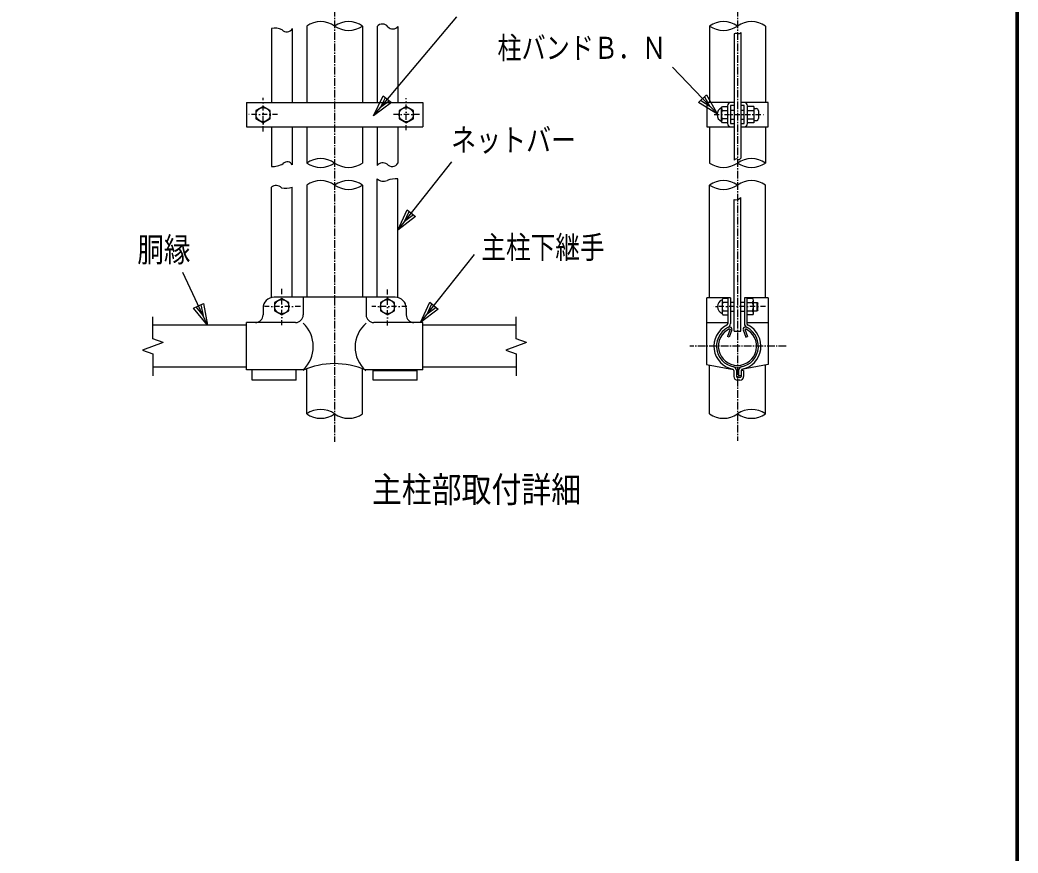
# Model space of a CAD drawing. Units: millimetres, scale not verified. Extents: x -4425 to 4425, y -3150 to 3150.
# Drawn here: x 2257 to 4200, y 20 to 1642 of the extents above; entities that cross this region are included whole.
import ezdxf
from ezdxf.enums import TextEntityAlignment as Align

# ---------------------------------------------------------------- set-up
doc = ezdxf.new("R2010")
doc.units = ezdxf.units.MM
doc.header["$LTSCALE"] = 20
doc.linetypes.add('USER1', pattern=[1.125, 0.75, -0.125, 0.125, -0.125])
doc.linetypes.add('USER2', pattern=[1.01, 0.5, -0.25, 0.01, -0.25])
doc.layers.add('0-2_1', color=7, linetype='Continuous', lineweight=25)
doc.layers.add('0-A_WAKU', color=7, linetype='Continuous', lineweight=25)
doc.styles.add('ＭＳ ゴシック', font='')
doc.styles.get('ＭＳ ゴシック').set_extended_font_data('MS Gothic')

msp = doc.modelspace()

# ---------------------------------------------------------------- linework, layer by layer
at = {"layer": '0-2_1', "color": 2, "linetype": 'USER1'}
for p, q in [((2869.84, 2203.52), (2869.84, 820.4)), ((3653.82, 2203.52), (3653.82, 822.19)), ((3748.89, 1006.67), (3560.97, 1006.67))]:
    msp.add_line(p, q, dxfattribs=at)
at = {"layer": '0-2_1', "color": 4}
for p, q in [((2945.59, 1455.63), (3107.5, 1648.47)), ((3614.86, 1458.49), (3527.49, 1550.02)), ((2993.06, 1232.8), (3098.22, 1365.66)), ((3036.99, 1052.74), (3142.15, 1185.6)), ((2622.69, 1047.38), (2574.37, 1150.01)), ((2536.39, 1014), (2496.12, 999.34)), ((3243.56, 1014), (3203.29, 999.34)), ((2496.12, 999.34), (2516.26, 992.01)), ((2516.26, 992.01), (2516.26, 949.15)), ((3203.29, 999.34), (3223.43, 992.01)), ((3223.43, 992.01), (3223.43, 949.15))]:
    msp.add_line(p, q, dxfattribs=at)
at = {"layer": '0-2_1'}
for p, q in [((2746.62, 1625.13), (2746.62, 1481.33)), ((2787.34, 1625.13), (2787.34, 1481.33)), ((2815.41, 1630.26), (2815.41, 1481.33)), ((2924.27, 1630.26), (2924.27, 1481.33)), ((2952.34, 1629.42), (2952.34, 1481.33)), ((2993.06, 1629.42), (2993.06, 1481.33)), ((3599.39, 1630.26), (3599.39, 1481.33)), ((3647.39, 1614.9), (3647.39, 1368.76)), ((3660.25, 1617.68), (3660.25, 1372.93)), ((3708.25, 1630.26), (3708.25, 1481.33)), ((2698.41, 1481.33), (2698.41, 1434.18)), ((3594.03, 1481.33), (3594.03, 1434.18)), ((3634.54, 1481.33), (3594.03, 1481.33)), ((3647.39, 1481.33), (3634.54, 1481.33)), ((3673.11, 1481.33), (3660.25, 1481.33)), ((2730.55, 1473.84), (2716.62, 1465.8)), ((2716.62, 1465.8), (2716.62, 1449.71)), ((2744.48, 1465.8), (2730.55, 1473.84)), ((2744.48, 1449.71), (2744.48, 1465.8)), ((3009.13, 1473.84), (2995.2, 1465.8)), ((2995.2, 1465.8), (2995.2, 1449.71)), ((3023.06, 1465.8), (3009.13, 1473.84)), ((3023.06, 1449.71), (3023.06, 1465.8)), ((3622.75, 1470.98), (3624.39, 1473.83)), ((3622.75, 1444.53), (3622.75, 1470.98)), ((3624.04, 1465.79), (3634.54, 1465.79)), ((3624.39, 1473.83), (3634.54, 1473.83)), ((3634.54, 1474.9), (3634.54, 1440.61)), ((3640.54, 1466.33), (3647.39, 1466.33)), ((3660.25, 1466.33), (3667.11, 1466.33)), ((3673.11, 1440.61), (3673.11, 1474.9)), ((3685.97, 1473.83), (3673.11, 1473.83)), ((3673.11, 1465.79), (3685.8, 1465.79)), ((3685.97, 1473.83), (3685.97, 1441.68)), ((3685.97, 1469.54), (3690.25, 1469.54)), ((3694.54, 1465.26), (3694.54, 1450.26)), ((2716.62, 1449.71), (2730.55, 1441.67)), ((2730.55, 1441.67), (2744.48, 1449.71)), ((2995.2, 1449.71), (3009.13, 1441.67)), ((3009.13, 1441.67), (3023.06, 1449.71)), ((3634.54, 1449.72), (3624.04, 1449.72)), ((3640.54, 1449.18), (3647.39, 1449.18)), ((3640.54, 1440.18), (3647.39, 1440.18)), ((3660.25, 1449.18), (3667.11, 1449.18)), ((3673.11, 1449.73), (3685.8, 1449.73)), ((3685.97, 1441.68), (3673.11, 1441.68)), ((3685.97, 1445.97), (3690.25, 1445.97)), ((2698.41, 1434.18), (3041.28, 1434.18)), ((2746.62, 1434.18), (2746.62, 1356.74)), ((2787.34, 1434.18), (2787.34, 1359.89)), ((2815.41, 1434.18), (2815.41, 1363.47)), ((2924.27, 1434.18), (2924.27, 1363.47)), ((2952.34, 1434.18), (2952.34, 1358.63)), ((2993.06, 1434.18), (2993.06, 1363.04)), ((3594.03, 1434.18), (3634.54, 1434.18)), ((3599.39, 1434.18), (3599.39, 1363.47)), ((3634.54, 1434.18), (3647.39, 1434.18)), ((3660.25, 1434.18), (3673.11, 1434.18)), ((3708.25, 1434.18), (3708.25, 1363.47)), ((2952.34, 1102.03), (2952.34, 1332.8)), ((2993.06, 1102.03), (2993.06, 1332.8)), ((2746.62, 1102.03), (2746.62, 1316.42)), ((2787.34, 1102.03), (2787.34, 1316.42)), ((2815.41, 1320.61), (2815.41, 1102.03)), ((2924.27, 1320.61), (2924.27, 1102.03)), ((3599.39, 1100.96), (3599.39, 1320.61)), ((3708.25, 1100.96), (3708.25, 1320.61)), ((3647.39, 1036.16), (3647.39, 1292.25)), ((3660.25, 1036.16), (3660.25, 1296.64)), ((2987.7, 1102.03), (2751.98, 1102.03)), ((2766.98, 1099.9), (2753.05, 1091.86)), ((2753.05, 1091.86), (2753.05, 1075.77)), ((2780.91, 1091.86), (2766.98, 1099.9)), ((2780.91, 1075.77), (2780.91, 1091.86)), ((2808.66, 1102.03), (2808.66, 1067.74)), ((2931.02, 1102.03), (2931.02, 1067.74)), ((2972.7, 1099.9), (2958.77, 1091.86)), ((2958.77, 1091.86), (2958.77, 1075.77)), ((2986.63, 1091.86), (2972.7, 1099.9)), ((2986.63, 1075.77), (2986.63, 1091.86)), ((3640.21, 1100.96), (3594.03, 1100.96)), ((3623.82, 1097.04), (3623.82, 1070.59)), ((3635.29, 1091.85), (3625.11, 1091.85)), ((3635.29, 1100.96), (3635.29, 1051.2)), ((3640.21, 1100.96), (3640.21, 1051.08)), ((3640.21, 1092.39), (3647.39, 1092.39)), ((3660.25, 1092.39), (3667.43, 1092.39)), ((3667.43, 1100.96), (3667.43, 1051.08)), ((3713.61, 1100.96), (3667.43, 1100.96)), ((3683.05, 1099.89), (3672.25, 1099.89)), ((3672.25, 1091.84), (3683.36, 1091.84)), ((3672.36, 1100.96), (3672.36, 1051.2)), ((3685.11, 1071.42), (3685.11, 1095.72)), ((3685.11, 1091.84), (3691.97, 1091.84)), ((3693.68, 1077.5), (3693.68, 1090.13)), ((2730.55, 1080.6), (2730.55, 1067.74)), ((2753.05, 1075.77), (2766.98, 1067.73)), ((2766.98, 1067.73), (2780.91, 1075.77)), ((2958.77, 1075.77), (2972.7, 1067.73)), ((2972.7, 1067.73), (2986.63, 1075.77)), ((3009.13, 1080.6), (3009.13, 1067.74)), ((3623.82, 1070.59), (3625.47, 1067.74)), ((3625.11, 1075.78), (3635.29, 1075.78)), ((3640.21, 1075.24), (3647.39, 1075.24)), ((3660.25, 1075.24), (3667.43, 1075.24)), ((3672.25, 1075.78), (3683.32, 1075.78)), ((3685.11, 1075.78), (3691.97, 1075.78)), ((3693.68, 1077.5), (3691.97, 1075.78)), ((2698.41, 960.59), (2698.41, 1052.74)), ((2793.66, 1052.74), (2698.41, 1052.74)), ((3041.28, 1052.74), (2946.02, 1052.74)), ((3041.28, 960.59), (3041.28, 1052.74)), ((3594.03, 1052.74), (3635.29, 1052.74)), ((3625.47, 1067.74), (3635.29, 1067.74)), ((3683.64, 1067.74), (3672.25, 1067.74)), ((3672.36, 1052.74), (3713.61, 1052.74)), ((2698.41, 1047.38), (2516.26, 1047.38)), ((3223.43, 1047.38), (3041.28, 1047.38)), ((3639.62, 1039.63), (3634.48, 1025.51)), ((3643.01, 1038.92), (3637.7, 1024.34)), ((3647.39, 1036.16), (3660.25, 1036.16)), ((3664.64, 1038.92), (3669.95, 1024.34)), ((3668.03, 1039.63), (3673.17, 1025.51)), ((3637.7, 1024.34), (3634.48, 1025.51)), ((3669.95, 1024.34), (3673.17, 1025.51)), ((2698.41, 965.74), (2516.26, 965.74)), ((2810.24, 960.59), (2698.41, 960.59)), ((2709.12, 940.67), (2709.12, 960.6)), ((2794.84, 940.66), (2794.84, 960.59)), ((2815.41, 874.88), (2815.41, 962.68)), ((2924.27, 874.88), (2924.27, 962.68)), ((3041.28, 960.59), (2928.94, 960.59)), ((2944.84, 940.67), (2944.84, 960.6)), ((3030.56, 958.45), (2944.84, 958.45)), ((3030.56, 940.67), (3030.56, 960.6)), ((3223.43, 965.95), (3041.28, 965.95)), ((3593.81, 971.12), (3646.12, 961.18)), ((3599.39, 874.88), (3599.39, 970.06)), ((3646.75, 959.67), (3646.75, 947.74)), ((3651.68, 959.78), (3651.68, 947.74)), ((3655.97, 959.78), (3655.97, 948.81)), ((3660.89, 959.67), (3660.89, 947.74)), ((3665.82, 959.52), (3660.89, 959.52)), ((3713.56, 971.12), (3661.8, 961.42)), ((3665.82, 959.52), (3665.82, 947.74)), ((3708.25, 874.88), (3708.25, 970.13)), ((2794.84, 940.67), (2709.12, 940.67)), ((3030.56, 940.67), (2944.84, 940.67)), ((3658.75, 945.59), (3653.82, 945.59)), ((3658.75, 940.67), (3653.82, 940.67)), ((3660.89, 948.81), (3655.97, 948.81))]:
    msp.add_line(p, q, dxfattribs=at)
at = {"layer": '0-2_1', "color": 2, "linetype": 'USER2'}
for p, q in [((2730.55, 1425.07), (2730.55, 1490.59)), ((3009.13, 1427.26), (3009.13, 1489.85)), ((2758.68, 1457.76), (2701.33, 1457.76)), ((3034.76, 1457.76), (2981.22, 1457.76)), ((3608.28, 1457.76), (3705.46, 1457.76)), ((2766.98, 1047.68), (2766.98, 1119.42)), ((2972.7, 1046.95), (2972.7, 1117.23)), ((2803.11, 1083.81), (2733.61, 1083.81)), ((3010.46, 1083.81), (2942.48, 1083.81)), ((3708.35, 1083.81), (3607.34, 1083.81))]:
    msp.add_line(p, q, dxfattribs=at)
at = {"layer": '0-2_1', "color": 4}
for points in [[(3593.46, 1496.12), (3614.86, 1458.49), (3578.26, 1481.62)], [(2980.64, 1481.04), (2945.59, 1455.63), (2964.56, 1494.55)], [(3027.36, 1259.22), (2993.06, 1232.8), (3010.89, 1272.25)], [(2614.3, 1089.86), (2622.69, 1047.38), (2595.3, 1080.91)], [(3071.29, 1079.16), (3036.99, 1052.74), (3054.82, 1092.19)]]:
    msp.add_lwpolyline(points, close=True, dxfattribs=at)
at = {"layer": '0-2_1'}
for points in [[(2698.41, 1481.33), (3041.28, 1481.33), (3041.28, 1434.18)], [(3673.11, 1434.18), (3713.61, 1434.18), (3713.61, 1481.33), (3673.11, 1481.33)], [(3647.39, 1475.33), (3640.54, 1475.33), (3640.54, 1440.18)], [(3660.25, 1440.18), (3667.11, 1440.18), (3667.11, 1475.33), (3660.25, 1475.33)], [(3634.54, 1441.68), (3624.39, 1441.68), (3622.75, 1444.53)], [(3594.03, 971.08), (3594.03, 1006.67), (3594.03, 1100.96)], [(3635.29, 1099.89), (3625.47, 1099.89), (3623.82, 1097.04)], [(3691.97, 1075.78), (3691.97, 1091.84), (3693.68, 1090.13)], [(3713.61, 1100.96), (3713.61, 1006.67), (3713.61, 971.13)]]:
    msp.add_lwpolyline(points, dxfattribs=at)
at = {"layer": '0-2_1', "color": 4}
for points in [[(2976.62, 1484.42), (2959.1, 1471.71), (2968.58, 1491.17)], [(3589.66, 1492.5), (3600.36, 1473.68), (3582.06, 1485.25)], [(3023.24, 1262.47), (3006.09, 1249.27), (3015.01, 1268.99)], [(3067.17, 1082.42), (3050.02, 1069.21), (3058.94, 1088.93)], [(2609.55, 1087.62), (2613.74, 1066.38), (2600.05, 1083.15)], [(2536.39, 1014), (2516.26, 1021.33), (2516.26, 1064.19)], [(3243.56, 1014), (3223.43, 1021.33), (3223.43, 1064.19)]]:
    msp.add_lwpolyline(points, dxfattribs=at)
at = {"layer": '0-2_1'}
for centre in [(2730.55, 1457.76), (3009.13, 1457.76), (2766.98, 1083.81), (2972.7, 1083.81)]:
    msp.add_circle(centre, 13.93, dxfattribs=at)
at = {"layer": '0-2_1', "color": 4}
for centre, radius, start, end in [((2842.63, 1591.34), 47.49, 55.03597, 124.96473), ((2897.06, 1591.34), 47.49, 55.03519, 124.96473), ((2962.76, 1620.18), 13.92, 38.6186, 138.4232), ((3626.61, 1591.34), 47.49, 55.03519, 124.96473), ((3681.04, 1591.34), 47.49, 55.03519, 124.96396), ((2754.1, 1597.45), 28.68, 62.15757, 105.12089), ((2776.5, 1631.79), 12.72, 224.93881, 328.44345), ((2897.06, 1669.18), 47.49, 235.03604, 304.96481), ((2983.12, 1637.17), 12.6, 221.17502, 322.06772), ((3626.61, 1669.18), 47.49, 235.03528, 304.96405), ((3651.32, 1606.04), 9.7, 72.50359, 113.87069), ((3654.57, 1623.16), 7.89, 267.52176, 316.03711), ((2748.99, 1397.99), 41.31, 266.71991, 300.14752), ((2777.78, 1355.44), 10.54, 24.96084, 139.69595), ((2842.63, 1324.55), 47.49, 55.03597, 124.96473), ((2842.63, 1402.39), 47.49, 235.03528, 304.96435), ((2897.06, 1402.39), 47.49, 235.03604, 304.96481), ((2963.47, 1349.08), 14.66, 55.19426, 139.33984), ((2981.71, 1370.23), 13.44, 222.71982, 327.64319), ((3626.61, 1402.39), 47.49, 235.03528, 304.96435), ((3651.5, 1367.08), 4.43, 58.06492, 157.77608), ((3656.12, 1374.7), 4.49, 239.35608, 336.83289), ((3681.04, 1324.55), 47.49, 55.03519, 124.96428), ((3681.04, 1402.39), 47.49, 235.03604, 304.96481), ((2842.63, 1281.69), 47.49, 55.03597, 124.96473), ((2897.06, 1281.69), 47.49, 55.03519, 124.96473), ((2965.04, 1346.79), 18.89, 227.77408, 292.52838), ((2990.14, 1286.27), 46.63, 86.40426, 112.51272), ((3626.61, 1281.69), 47.49, 55.03519, 124.96473), ((3681.04, 1281.69), 47.49, 55.03519, 124.96396), ((2755.99, 1304.63), 15.05, 45.44718, 128.45758), ((2775.1, 1351.96), 37.59, 256.84259, 288.99902), ((2897.06, 1359.53), 47.49, 235.03604, 304.96481), ((3626.61, 1359.53), 47.49, 235.03528, 304.96405), ((3650.32, 1304.71), 12.79, 256.76773, 320.89233), ((2842.63, 835.96), 47.49, 55.03597, 124.96473), ((2842.63, 913.8), 47.49, 235.03528, 304.96435), ((2897.06, 913.8), 47.49, 235.03604, 304.96481), ((3626.61, 913.8), 47.49, 235.03528, 304.96435), ((3681.04, 835.96), 47.49, 55.03519, 124.96428), ((3681.04, 913.8), 47.49, 235.03604, 304.96481)]:
    msp.add_arc(centre, radius, start, end, dxfattribs=at)
at = {"layer": '0-2_1'}
for centre, radius, start, end in [((3640.97, 1474.9), 6.43, 90, 179.99992), ((3666.68, 1474.9), 6.43, 0, 90), ((3628.94, 1457.76), 14.76, 114.79445, 245.20555), ((3648.22, 1474.55), 25.71, 187.97958, 199.90953), ((3648.47, 1457.76), 25.71, 161.79011, 198.20989), ((3690.25, 1465.26), 4.29, 0, 90), ((3648.22, 1440.96), 25.71, 160.09047, 172.02042), ((3640.97, 1440.61), 6.43, 179.99992, 270), ((3666.68, 1440.61), 6.43, 270, 0), ((3690.25, 1450.26), 4.29, 270, 0), ((2751.98, 1080.6), 21.43, 90, 180), ((2987.7, 1080.6), 21.43, 0, 90), ((3630.01, 1083.81), 14.76, 114.79445, 245.20555), ((3649.29, 1100.61), 25.71, 187.97958, 199.90953), ((3649.54, 1083.81), 25.71, 161.79011, 198.20989), ((3679.76, 1095.72), 5.3, 311.91009, 51.71719), ((3666.21, 1083.85), 18.92, 334.43368, 24.86078), ((3649.29, 1067.02), 25.71, 160.09047, 172.02042), ((3680.18, 1071.42), 5.05, 313.18863, 52.72754), ((2715.55, 1067.74), 15, 270, 0), ((2793.66, 1067.74), 15, 270, 0), ((2766.05, 1006.04), 62.28, 313.15747, 46.88696), ((2970.62, 1005.05), 60.94, 130.33827, 228.5688), ((2946.02, 1067.74), 15, 180, 270), ((3024.13, 1067.74), 15, 180, 270), ((3631, 1051.2), 4.29, 297.13681, 0), ((3631, 1051.08), 9.21, 297.19983, 0), ((3676.64, 1051.08), 9.21, 180, 242.80228), ((3676.64, 1051.2), 4.29, 180, 242.8653), ((3653.82, 1006.67), 45.75, 117.13705, 258.90414), ((3653.82, 1006.67), 40.72, 117.19945, 269.99872), ((3653.82, 1006.67), 37.29, 114.17442, 65.66495), ((3638.82, 1039.82), 4.29, 349.3454, 114.44897), ((3653.82, 1006.67), 40.72, 269.99872, 62.80228), ((3653.82, 1006.67), 45.75, 281.09112, 62.86527), ((3668.82, 1039.84), 4.29, 72.04499, 190.65469), ((2869.84, 820.4), 152.34, 66.62423, 113.95795), ((3644.61, 959.67), 2.14, 0, 78.90466), ((3644.61, 959.78), 7.07, 0, 78.87952), ((3663.04, 959.78), 7.07, 101.11607, 180), ((3663.04, 959.67), 2.14, 101.09083, 180), ((3653.82, 947.74), 7.07, 180, 270), ((3653.82, 947.74), 2.14, 180, 270), ((3658.75, 947.74), 7.07, 270, 0), ((3658.75, 947.74), 2.14, 270, 0)]:
    msp.add_arc(centre, radius, start, end, dxfattribs=at)
at = {"layer": '0-A_WAKU'}
msp.add_lwpolyline([(-4050.1, 2925.19), (4199.9, 2925.19), (4199.9, -2924.81), (-4050.1, -2924.81)], close=True, dxfattribs=at)
for points in [[(4197.9, 2923.19), (4197.9, -2922.81), (-4048.1, -2922.81)], [(4195.9, 2921.19), (4195.9, -2920.81), (-4046.1, -2920.81)]]:
    msp.add_lwpolyline(points, dxfattribs=at)

# ---------------------------------------------------------------- texts
at = {"layer": '0-2_1', "color": 4, "style": 'ＭＳ ゴシック'}
for s, height, width, p in [('柱バンドＢ．Ｎ', 42.99, 0.8, (3186.7, 1553.44)), ('ネットバー', 44.57, 0.8, (3096.52, 1372.81)), ('胴縁', 47.36, 0.8, (2485.83, 1156.83)), ('主柱下継手', 43.99, 0.8, (3155.33, 1164.09)), ('主柱部取付詳細', 50.15, 0.85, (2942.47, 687.57))]:
    msp.add_text(s, height=height, dxfattribs=dict(at, width=width)).set_placement(p, align=Align.BOTTOM_LEFT)

doc.saveas('drawing.dxf')
